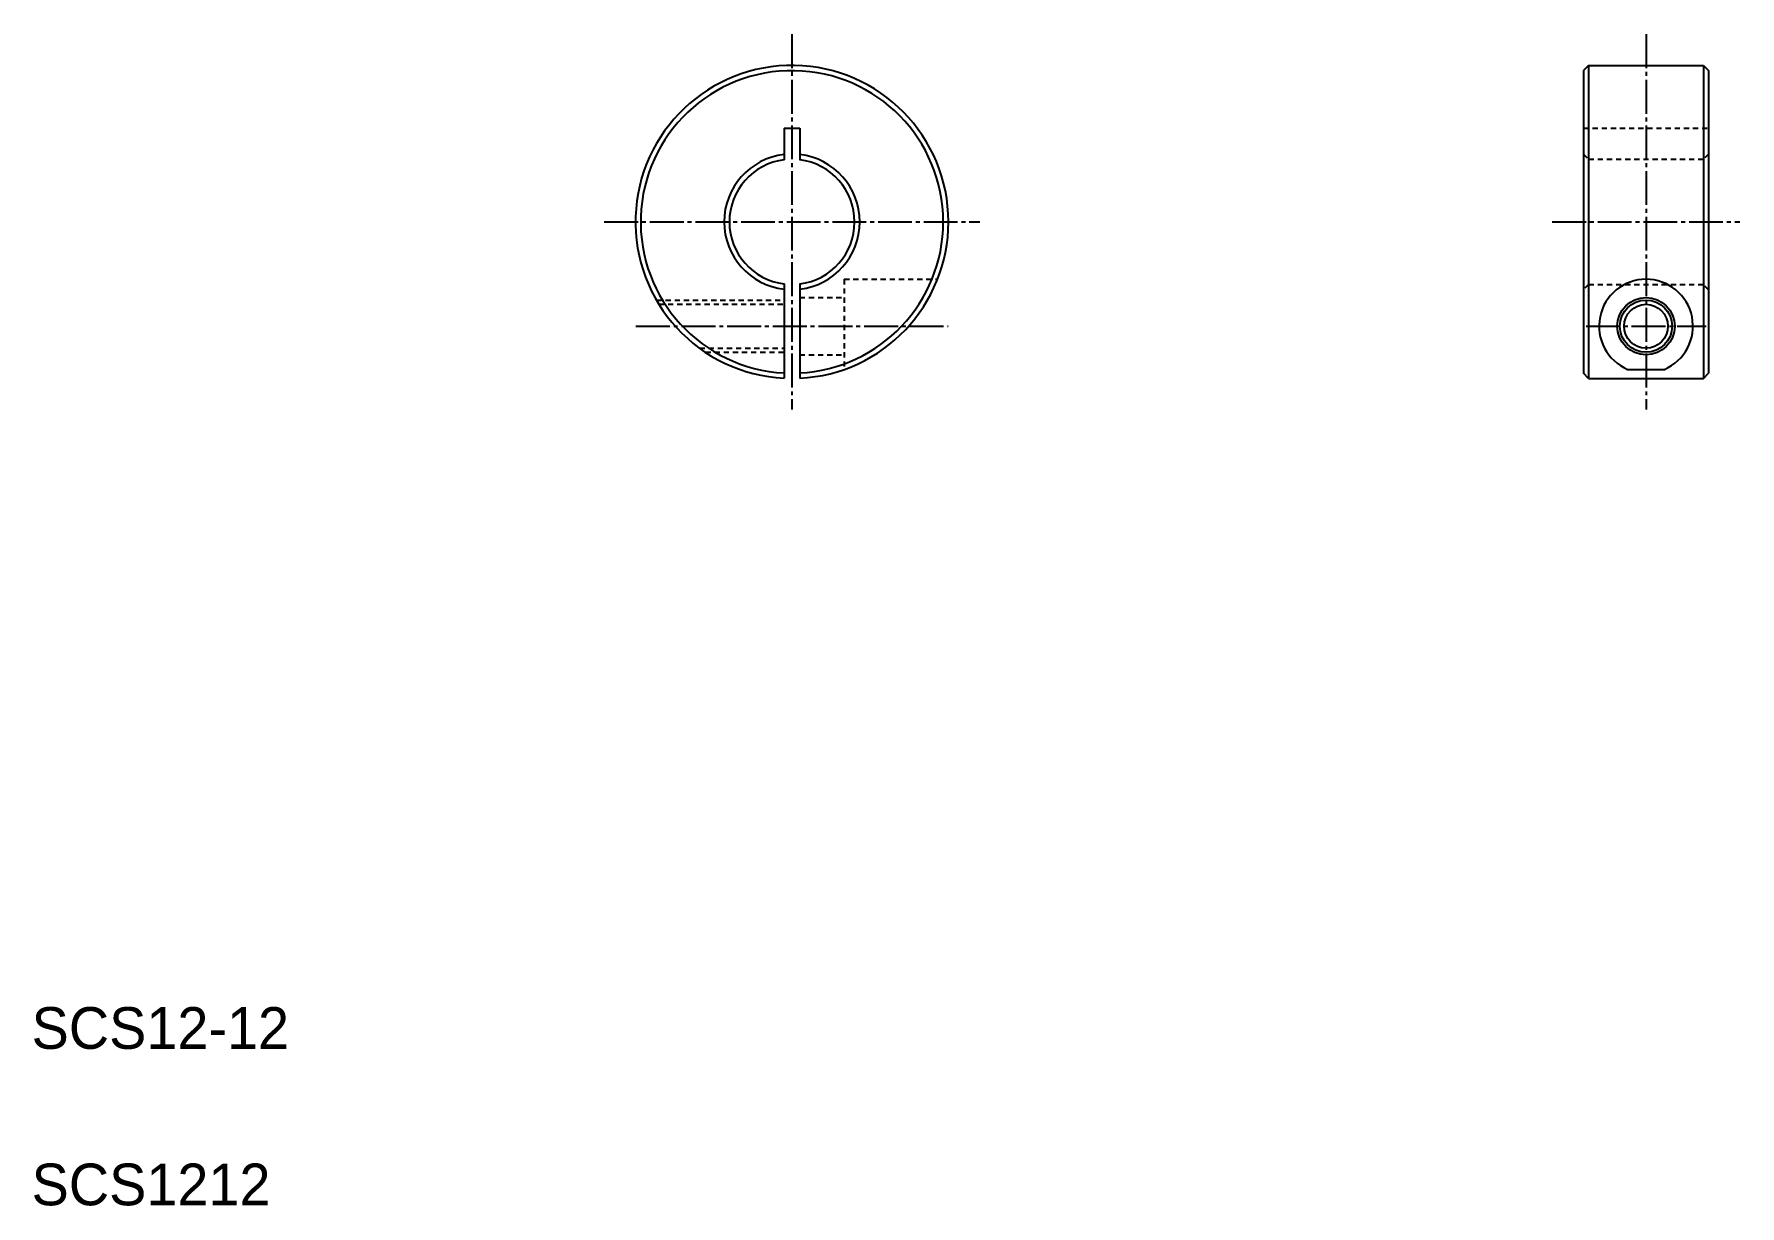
# Model space of a CAD drawing. Extents: x 10 to 174, y 10 to 122.
import ezdxf

# ---------------------------------------------------------------- set-up
doc = ezdxf.new("R2010")
doc.units = 0
doc.header["$LTSCALE"] = 0.25
doc.linetypes.add('CENTER', pattern=[17.5, 13, -1.5, 1.5, -1.5])
doc.linetypes.add('DASHED', pattern=[3.5, 2, -1.5])
doc.layers.get('0').update_dxf_attribs({"linetype": 'CONTINUOUS'})
doc.layers.add('CENTER', color=1, linetype='CENTER')

msp = doc.modelspace()

# ---------------------------------------------------------------- linework, layer by layer
at = {"color": 7, "linetype": 'CONTINUOUS'}
for p, q in [((159.24, 119.28), (158.74, 118.78)), ((158.74, 118.78), (158.74, 89.78)), ((159.24, 119.28), (159.24, 89.28)), ((159.24, 119.28), (170.24, 119.28)), ((170.24, 119.28), (170.24, 89.28)), ((170.24, 119.28), (170.74, 118.78)), ((170.74, 118.78), (170.74, 89.78)), ((82.13, 113.28), (82.13, 110.24)), ((82.13, 113.28), (83.63, 113.28)), ((83.63, 113.28), (83.63, 110.24)), ((82.13, 98.33), (82.13, 89.3)), ((83.63, 98.33), (83.63, 89.3)), ((162.98, 90.14), (166.5, 90.14)), ((159.24, 89.28), (158.74, 89.78)), ((159.24, 89.28), (170.24, 89.28)), ((170.24, 89.28), (170.74, 89.78))]:
    msp.add_line(p, q, dxfattribs=at)
at = {"color": 3, "linetype": 'DASHED'}
for p, q in [((158.74, 113.28), (170.74, 113.28)), ((158.74, 110.78), (159.24, 110.28)), ((159.24, 110.28), (170.24, 110.28)), ((170.74, 110.78), (170.24, 110.28)), ((87.88, 98.78), (96.84, 98.78)), ((87.88, 98.78), (87.88, 90.14)), ((159.24, 98.28), (158.74, 97.78)), ((159.24, 98.28), (170.24, 98.28)), ((170.74, 97.78), (170.24, 98.28)), ((69.89, 96.78), (82.13, 96.78)), ((83.63, 97.03), (87.88, 97.03)), ((70.13, 96.38), (82.13, 96.38)), ((74.02, 92.18), (82.13, 92.18)), ((74.59, 91.78), (82.13, 91.78)), ((83.63, 91.53), (87.88, 91.53))]:
    msp.add_line(p, q, dxfattribs=at)
for p, q in [((159.24, 111.78), (159.24, 111.78)), ((159.24, 104.28), (159.24, 104.28))]:
    msp.add_line(p, q)
at = {"color": 7, "linetype": 'CONTINUOUS'}
for radius in [2.75, 2.1]:
    msp.add_circle((164.74, 94.28), radius, dxfattribs=at)
at = {"color": 3, "linetype": 'CONTINUOUS'}
msp.add_circle((164.74, 94.28), 2.5, dxfattribs=at)
at = {"color": 7, "linetype": 'CONTINUOUS'}
for centre, radius, start, end in [((82.88, 104.28), 15, 0, 267.134), ((82.88, 104.28), 14.5, 0, 267.0351), ((82.88, 104.28), 6.5, 96.6258, 263.3742), ((82.88, 104.28), 6, 97.1808, 262.8192), ((82.88, 104.28), 6.5, 276.6258, 83.3742), ((82.88, 104.28), 6, 0, 82.8192), ((82.88, 104.28), 14.5, 272.9649, 0), ((82.88, 104.28), 15, 272.866, 0), ((82.88, 104.28), 6, 277.1807, 0), ((164.74, 94.28), 4.5, 293.0044, 246.9956)]:
    msp.add_arc(centre, radius, start, end, dxfattribs=at)
at = {"layer": 'CENTER', "color": 1, "linetype": 'CENTER'}
for p, q in [((82.88, 122.28), (82.88, 86.28)), ((164.74, 122.28), (164.74, 86.28)), ((64.88, 104.28), (100.88, 104.28)), ((155.74, 104.28), (173.74, 104.28)), ((67.92, 94.28), (97.85, 94.28)), ((158.99, 94.28), (170.49, 94.28))]:
    msp.add_line(p, q, dxfattribs=at)

# ---------------------------------------------------------------- texts
for s, p in [('SCS12-12', (10, 25)), ('SCS1212', (10, 10))]:
    msp.add_text(s, height=4).set_placement(p)

doc.saveas('drawing.dxf')
